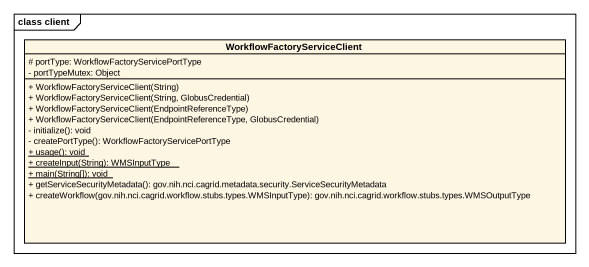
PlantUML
@startuml
mainframe class client
hide circle
hide empty members
skinparam classAttributeIconSize 0
class WorkflowFactoryServiceClient {
  # portType: WorkflowFactoryServicePortType
  - portTypeMutex: Object
  + WorkflowFactoryServiceClient(String)
  + WorkflowFactoryServiceClient(String, GlobusCredential)
  + WorkflowFactoryServiceClient(EndpointReferenceType)
  + WorkflowFactoryServiceClient(EndpointReferenceType, GlobusCredential)
  - initialize(): void
  - createPortType(): WorkflowFactoryServicePortType
  {static} + usage(): void
  {static} + createInput(String): WMSInputType
  {static} + main(String[]): void
  + getServiceSecurityMetadata(): gov.nih.nci.cagrid.metadata.security.ServiceSecurityMetadata
  + createWorkflow(gov.nih.nci.cagrid.workflow.stubs.types.WMSInputType): gov.nih.nci.cagrid.workflow.stubs.types.WMSOutputType
}
@enduml
